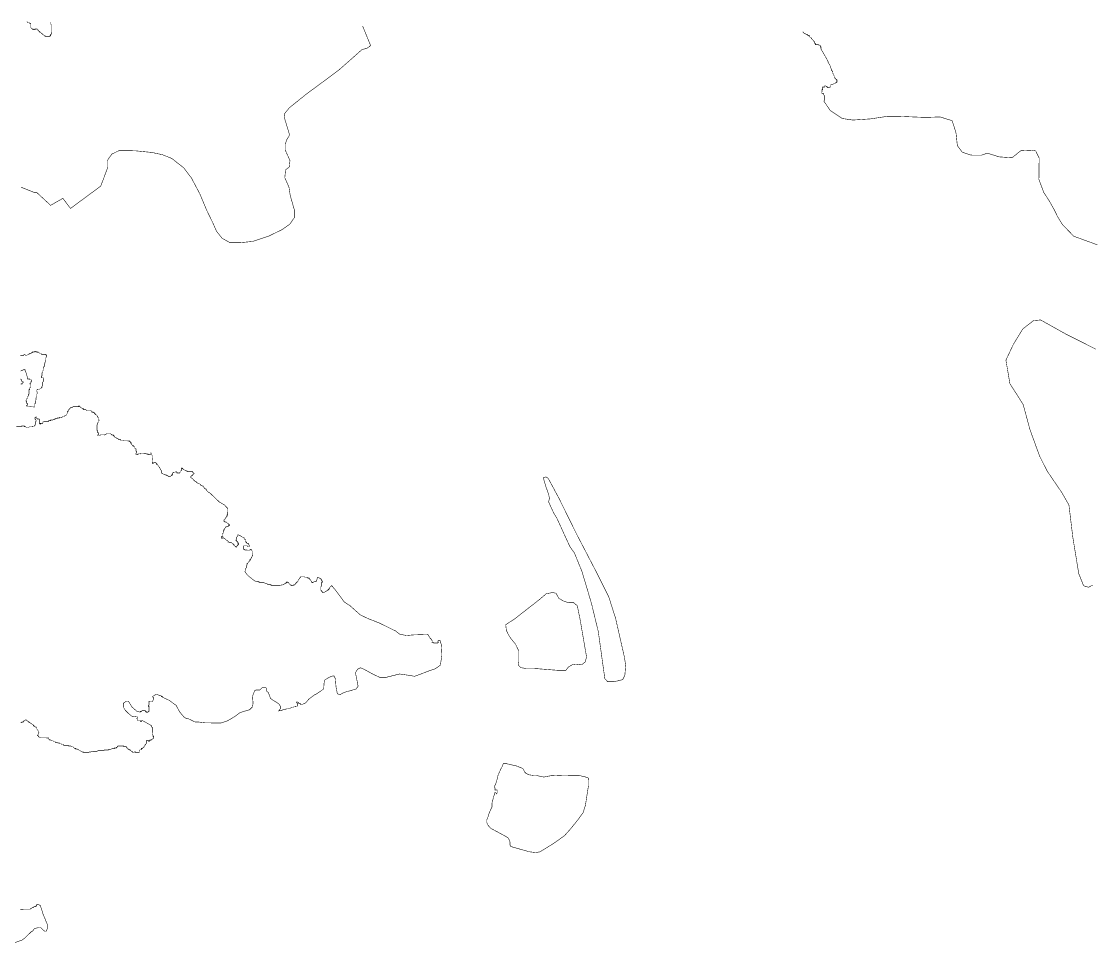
# Model space of a CAD drawing. Header units: metres. Extents: x 264643 to 276801, y 2090546 to 2143845.
# Drawn here: x 270796 to 276801, y 2138615 to 2143766 of the extents above; entities that cross this region are included whole.
import ezdxf

# ---------------------------------------------------------------- set-up
doc = ezdxf.new("R2010")
doc.units = ezdxf.units.M
doc.layers.add('HAZARDS LINE', color=1, linetype='Continuous')

msp = doc.modelspace()

# ---------------------------------------------------------------- linework, layer by layer
at = {"layer": 'HAZARDS LINE', "lineweight": 0, "const_width": 2.98}
for points in [[(270792.7, 2142841.7), (270844.2, 2142821.1), (270864, 2142812.9), (270879.9, 2142812.7), (270958.5, 2142740.1), (271026.6, 2142779), (271069.7, 2142722.7), (271238.4, 2142847.9), (271254.8, 2142891.4), (271275.4, 2142946.9), (271275.9, 2142986.7), (271280.1, 2142998.6), (271300.3, 2143026.1), (271340.4, 2143045.5), (271431.8, 2143044.4), (271523.2, 2143035.2), (271582.7, 2143022.5), (271634.2, 2143002), (271701.1, 2142949.4), (271744.2, 2142893.1), (271790.8, 2142805), (271829.4, 2142713), (271864.3, 2142640.9), (271883.6, 2142596.9), (271914.9, 2142556.7), (271958.4, 2142532.3), (272014, 2142531.6), (272085.7, 2142538.6), (272177.6, 2142569.3), (272249.7, 2142604.2), (272293.8, 2142635.4), (272318.2, 2142670.9), (272318.7, 2142714.7), (272295.9, 2142794.6), (272288.5, 2142842.4), (272265.3, 2142894.4), (272269.9, 2142938.1), (272290, 2142953.8), (272294.4, 2142989.5), (272267.3, 2143049.6), (272267.7, 2143081.4), (272276, 2143105.2), (272292.3, 2143132.8), (272265.5, 2143220.7), (272261.9, 2143248.6), (272290.2, 2143284), (272382.7, 2143358.4), (272567.4, 2143495.3), (272696.2, 2143609.1), (272724.1, 2143616.7), (272736.2, 2143624.5), (272744.2, 2143632.3), (272699.9, 2143740.3)], [(270959.7, 2143762.6), (270959.5, 2143750.7), (270963.4, 2143746.6), (270962.8, 2143694.9), (270958.8, 2143695), (270958.7, 2143687), (270954.7, 2143687.1), (270954.7, 2143683.1), (270926.8, 2143683.5), (270926.9, 2143687.4), (270922.9, 2143687.5), (270919, 2143691.5), (270915, 2143691.6), (270915, 2143695.5), (270911.1, 2143695.6), (270911.1, 2143699.6), (270907.1, 2143699.6), (270903.2, 2143703.6), (270899.3, 2143707.7), (270895.3, 2143707.7), (270895.4, 2143711.7), (270891.4, 2143711.8), (270891.4, 2143715.7), (270887.5, 2143715.8), (270887.5, 2143719.8), (270883.5, 2143719.8), (270883.6, 2143723.8), (270871.7, 2143723.9), (270871.6, 2143720), (270859.7, 2143720.1), (270859.7, 2143724.1), (270855.7, 2143724.1), (270851.8, 2143728.2), (270847.9, 2143732.2), (270848.2, 2143756.1), (270840.2, 2143756.2), (270840.3, 2143760.2), (270828.4, 2143760.3), (270828.4, 2143764.3), (270824.4, 2143764.3)], [(276799.7, 2142520), (276669, 2142567.5), (276606.2, 2142632), (276578.9, 2142676.1), (276559.5, 2142716.1), (276532.3, 2142764.2), (276501.1, 2142812.4), (276474.1, 2142884.3), (276475.7, 2143003.7), (276456.3, 2143043.7), (276436.5, 2143047.9), (276372.8, 2143044.8), (276324.5, 2143005.6), (276253, 2143010.5), (276185.6, 2143031.2), (276153.6, 2143019.7), (276094, 2143020.5), (276046.5, 2143037), (276019.1, 2143073.2), (276012, 2143140.9), (276000.6, 2143180.8), (275989, 2143212.8), (275921.7, 2143233.6), (275842.1, 2143230.6), (275698.9, 2143236.4), (275631.3, 2143237.3), (275535.6, 2143222.6), (275436.1, 2143215.9), (275376.5, 2143224.6), (275309.5, 2143269.3), (275274.3, 2143321.4), (275278.4, 2143329.3), (275278.7, 2143349.2), (275270.9, 2143361.3), (275270.9, 2143365.2), (275263, 2143365.3), (275263.2, 2143385.2), (275267.2, 2143385.2), (275267.4, 2143401.1), (275279.3, 2143400.9), (275279.4, 2143408.9), (275283.4, 2143408.9), (275283.4, 2143404.9), (275287.3, 2143404.8), (275291.3, 2143400.8), (275295.2, 2143400.7), (275295.2, 2143396.8), (275303.2, 2143396.7), (275307.2, 2143400.6), (275311.2, 2143400.5), (275311.3, 2143412.5), (275319.3, 2143412.4), (275319.3, 2143416.3), (275327.3, 2143416.2), (275331.3, 2143420.2), (275335.3, 2143420.1), (275339.3, 2143424.1), (275343.3, 2143424), (275343.3, 2143428), (275347.3, 2143427.9), (275347.5, 2143439.9), (275343.5, 2143439.9), (275343.5, 2143443.9), (275339.6, 2143443.9), (275339.6, 2143447.9), (275335.6, 2143448), (275335.7, 2143451.9), (275331.7, 2143452), (275331.9, 2143463.9), (275327.9, 2143468), (275328, 2143471.9), (275324.1, 2143476), (275324.2, 2143487.9), (275320.2, 2143488), (275320.3, 2143491.9), (275316.3, 2143492), (275316.4, 2143496), (275308.7, 2143519.9), (275297, 2143540), (275297.1, 2143544), (275281.5, 2143572), (275258.2, 2143612.1), (275258.3, 2143624), (275254.3, 2143624.1), (275254.4, 2143632), (275246.5, 2143632.1), (275246.5, 2143636.1), (275226.7, 2143636.4), (275226.8, 2143644.3), (275222.8, 2143644.4), (275222.9, 2143652.3), (275218.9, 2143652.4), (275219, 2143656.4), (275215, 2143660.4), (275207.2, 2143668.5), (275207.2, 2143672.4), (275203.3, 2143672.5), (275203.3, 2143676.5), (275199.3, 2143676.5), (275195.4, 2143680.5), (275195.4, 2143684.5), (275191.5, 2143684.6), (275191.5, 2143688.5), (275183.6, 2143688.6), (275183.6, 2143692.6), (275179.6, 2143692.7), (275163.8, 2143700.8), (275156, 2143708.9)], [(276775.4, 2140621.6), (276751.3, 2140608.9), (276723.6, 2140617.2), (276696.6, 2140685.2), (276663.4, 2140888.5), (276641.8, 2141067.8), (276602.9, 2141136), (276520.9, 2141256.4), (276478.2, 2141340.5), (276424.4, 2141488.4), (276386.5, 2141628.1), (276351.4, 2141684.3), (276312.4, 2141744.5), (276290.2, 2141876.1), (276331.1, 2141963.1), (276383.9, 2142049.9), (276444.2, 2142096.9), (276484, 2142100.4), (276622.2, 2142023), (276792.2, 2141937.3)], [(270791.5, 2141815.1), (270795.6, 2141819.1), (270799.5, 2141819), (270807.5, 2141822.9), (270815.5, 2141822.8), (270815.4, 2141818.8), (270819.4, 2141814.8), (270819.3, 2141810.8), (270827, 2141786.8), (270830.8, 2141774.8), (270830.7, 2141770.9), (270842.7, 2141770.7), (270842.6, 2141766.7), (270850.6, 2141766.6), (270850.4, 2141754.7), (270846.4, 2141754.7), (270846.3, 2141746.8), (270842.4, 2141746.8), (270842.3, 2141742.9), (270846.3, 2141742.8), (270846, 2141722.9), (270842.1, 2141723), (270841.9, 2141711), (270837.9, 2141711.1), (270837.6, 2141687.2), (270833.6, 2141683.3), (270833.5, 2141675.3), (270829.5, 2141675.4), (270829.4, 2141663.5), (270825.4, 2141663.5), (270825.3, 2141655.5), (270821.3, 2141651.6), (270821.2, 2141647.6), (270825.2, 2141647.6), (270825, 2141635.7), (270829, 2141635.6), (270828.9, 2141623.7), (270824.9, 2141623.7), (270824.8, 2141619.7), (270840.7, 2141619.5), (270852.6, 2141615.4), (270868.5, 2141615.2), (270868.7, 2141631.1), (270872.8, 2141635), (270872.9, 2141647), (270877, 2141654.9), (270877.1, 2141666.8), (270881.2, 2141674.7), (270881.4, 2141686.7), (270885.4, 2141690.6), (270885.5, 2141698.5), (270881.5, 2141698.6), (270881.7, 2141710.5), (270885.7, 2141710.5), (270885.7, 2141714.5), (270897.6, 2141714.3), (270901.7, 2141718.2), (270905.7, 2141718.2), (270905.7, 2141722.2), (270909.7, 2141722.1), (270909.8, 2141730.1), (270913.8, 2141734), (270914.1, 2141753.9), (270918.1, 2141757.8), (270918.3, 2141777.7), (270906.4, 2141777.9), (270906.5, 2141785.8), (270910.5, 2141789.7), (270910.7, 2141805.7), (270914.7, 2141805.6), (270914.9, 2141817.5), (270918.9, 2141821.5), (270919.1, 2141837.4), (270923.1, 2141841.3), (270923.3, 2141853.2), (270927.4, 2141861.1), (270927.4, 2141865.1), (270931.6, 2141877), (270931.7, 2141888.9), (270935.8, 2141896.8), (270935.9, 2141904.8), (270931.9, 2141904.8), (270932, 2141908.8), (270908.1, 2141909.1), (270904.2, 2141913.2), (270896.2, 2141913.3), (270896.3, 2141917.2), (270888.3, 2141917.3), (270888.4, 2141921.3), (270876.4, 2141921.5), (270876.5, 2141925.5), (270868.5, 2141925.6), (270868.5, 2141921.6), (270856.5, 2141921.7), (270856.5, 2141917.8), (270852.5, 2141917.8), (270848.5, 2141913.9), (270840.5, 2141914), (270840.5, 2141910), (270836.5, 2141910.1), (270836.4, 2141906.1), (270828.5, 2141906.2), (270824.5, 2141902.2), (270816.5, 2141902.3), (270816.6, 2141906.3), (270808.6, 2141906.4), (270808.6, 2141902.5), (270788.7, 2141902.7)], [(270790.6, 2141743.5), (270798.6, 2141743.4), (270798.6, 2141747.4), (270802.6, 2141747.4), (270802.6, 2141751.3), (270806.6, 2141751.3), (270806.7, 2141755.3), (270798.7, 2141755.4), (270798.8, 2141759.3), (270794.8, 2141763.4), (270794.9, 2141767.3), (270791, 2141771.4)], [(270790.3, 2139853.6), (270798.2, 2139853.5), (270798.3, 2139857.5), (270806.2, 2139857.4), (270806.3, 2139861.3), (270810.3, 2139861.3), (270810.3, 2139865.3), (270814.3, 2139865.2), (270818.3, 2139869.1), (270822.3, 2139869.1), (270822.3, 2139865.1), (270826.2, 2139865.1), (270830.2, 2139861), (270834.1, 2139861), (270838.1, 2139857), (270838, 2139853), (270842, 2139852.9), (270849.9, 2139848.8), (270853.8, 2139844.8), (270857.8, 2139840.8), (270861.7, 2139840.7), (270861.7, 2139836.8), (270865.7, 2139836.7), (270865.6, 2139832.7), (270873.5, 2139828.6), (270877.5, 2139828.6), (270877.4, 2139824.6), (270881.4, 2139824.6), (270881.3, 2139816.6), (270885.3, 2139816.6), (270885.2, 2139812.6), (270889.2, 2139808.6), (270889.1, 2139800.6), (270893, 2139800.5), (270892.9, 2139792.6), (270889, 2139792.6), (270888.9, 2139784.7), (270884.9, 2139784.7), (270884.8, 2139780.8), (270888.8, 2139780.7), (270888.8, 2139776.7), (270892.7, 2139776.7), (270892.7, 2139772.7), (270896.7, 2139772.6), (270900.6, 2139768.6), (270948.3, 2139768), (270948.2, 2139760.1), (270952.2, 2139760), (270952.1, 2139756), (270960.1, 2139755.9), (270964, 2139751.9), (270972, 2139751.8), (270975.9, 2139747.8), (270983.9, 2139747.7), (270983.8, 2139743.7), (270991.8, 2139743.6), (270999.7, 2139739.5), (271007.6, 2139739.4), (271007.6, 2139735.4), (271015.5, 2139735.3), (271023.4, 2139731.2), (271031.4, 2139731.1), (271031.3, 2139727.2), (271055.2, 2139726.9), (271059.1, 2139722.8), (271071.1, 2139722.7), (271075, 2139718.6), (271082.9, 2139718.5), (271086.9, 2139714.5), (271090.8, 2139710.5), (271098.8, 2139710.4), (271098.7, 2139706.4), (271106.7, 2139706.3), (271110.6, 2139702.3), (271114.6, 2139702.2), (271118.5, 2139698.2), (271122.5, 2139698.1), (271126.4, 2139694.1), (271130.4, 2139694.1), (271134.3, 2139690), (271142.2, 2139689.9), (271142.2, 2139686), (271170, 2139685.6), (271174.1, 2139689.5), (271182, 2139689.4), (271194, 2139693.2), (271217.9, 2139692.9), (271221.9, 2139696.9), (271253.7, 2139696.5), (271257.8, 2139700.4), (271281.6, 2139700.1), (271281.7, 2139704.1), (271289.6, 2139704), (271301.6, 2139707.8), (271313.5, 2139707.6), (271313.6, 2139711.6), (271325.5, 2139711.5), (271325.6, 2139715.4), (271329.6, 2139715.4), (271329.6, 2139719.4), (271333.6, 2139719.3), (271333.6, 2139723.3), (271365.5, 2139722.9), (271365.4, 2139718.9), (271381.3, 2139718.7), (271381.3, 2139714.7), (271385.2, 2139714.7), (271385.2, 2139710.7), (271389.2, 2139710.6), (271389.1, 2139706.7), (271393.1, 2139706.6), (271393, 2139702.6), (271401, 2139702.5), (271400.9, 2139698.6), (271404.9, 2139698.5), (271408.8, 2139694.5), (271412.8, 2139694.4), (271412.8, 2139690.4), (271416.8, 2139690.4), (271416.7, 2139686.4), (271424.7, 2139686.3), (271424.7, 2139690.3), (271432.7, 2139690.2), (271432.6, 2139686.2), (271452.5, 2139686), (271452.7, 2139697.9), (271456.6, 2139697.8), (271456.7, 2139701.8), (271464.6, 2139701.7), (271464.7, 2139709.7), (271472.7, 2139709.6), (271472.7, 2139713.5), (271476.7, 2139713.5), (271476.8, 2139717.5), (271480.7, 2139717.4), (271480.8, 2139721.4), (271484.8, 2139725.3), (271484.9, 2139729.3), (271488.9, 2139729.3), (271488.9, 2139733.2), (271492.9, 2139737.2), (271493.1, 2139753.1), (271505.1, 2139752.9), (271505, 2139748.9), (271509, 2139748.9), (271509, 2139752.9), (271513, 2139752.8), (271513.1, 2139756.8), (271521, 2139756.7), (271521.1, 2139760.7), (271525.1, 2139760.6), (271529.1, 2139764.6), (271533.1, 2139764.5), (271533.2, 2139776.4), (271529.2, 2139776.5), (271529.3, 2139784.4), (271525.4, 2139788.5), (271525.9, 2139828.3), (271521.9, 2139828.3), (271522.1, 2139836.3), (271470.7, 2139864.8), (271466.7, 2139864.8), (271466.7, 2139860.8), (271458.7, 2139860.9), (271458.8, 2139864.9), (271442.9, 2139865.1), (271443, 2139873.1), (271439, 2139877.1), (271443.1, 2139881), (271443.1, 2139885), (271411.3, 2139889.4), (271391.7, 2139905.6), (271372, 2139925.7), (271364.3, 2139941.7), (271364.5, 2139961.6), (271380.6, 2139973.4), (271392.5, 2139973.2), (271412, 2139941.1), (271439.5, 2139916.9), (271455.4, 2139912.7), (271459.4, 2139912.7), (271459.4, 2139916.6), (271467.4, 2139916.5), (271467.4, 2139920.5), (271487.3, 2139920.3), (271487.3, 2139916.3), (271491.2, 2139916.2), (271491.2, 2139912.3), (271495.2, 2139912.2), (271495.1, 2139908.2), (271499.1, 2139908.2), (271499.2, 2139912.2), (271503.1, 2139912.1), (271503.2, 2139916.1), (271507.2, 2139916), (271507.5, 2139943.9), (271503.5, 2139943.9), (271503.6, 2139947.9), (271507.6, 2139951.8), (271507.9, 2139971.7), (271527.8, 2139971.5), (271531.9, 2139983.4), (271532, 2139995.3), (271528.1, 2139995.3), (271528.1, 2139999.3), (271540.2, 2140007.1), (271548.2, 2140011), (271575.9, 2140002.7), (271575.8, 2139998.7), (271583.8, 2139998.6), (271583.8, 2139994.6), (271619.3, 2139978.3), (271658.8, 2139949.9), (271678.2, 2139913.8), (271701.7, 2139885.7), (271713.5, 2139877.6), (271721.5, 2139877.5), (271765, 2139857), (271784.9, 2139856.8), (271820.6, 2139852.3), (271908.1, 2139851.2), (271944.1, 2139862.7), (271984.2, 2139886.1), (272016.3, 2139909.5), (272040.3, 2139917.2), (272068.2, 2139924.8), (272084.3, 2139940.5), (272088.5, 2139960.3), (272085.1, 2140000.1), (272097.4, 2140031.8), (272105.4, 2140035.7), (272125.3, 2140035.4), (272137.4, 2140047.2), (272149.4, 2140051), (272161.3, 2140046.9), (272165, 2140027), (272172.9, 2140022.9), (272180.6, 2140002.9), (272184.4, 2139990.9), (272192.3, 2139982.9), (272219.9, 2139966.6), (272235.7, 2139954.5), (272239.5, 2139946.4), (272243.4, 2139934.5), (272231.2, 2139918.7), (272243.2, 2139922.5), (272251.2, 2139922.4), (272255.2, 2139926.3), (272263.1, 2139926.2), (272275.1, 2139930.1), (272283.1, 2139930), (272291.1, 2139933.8), (272295.1, 2139933.8), (272303.1, 2139937.7), (272311, 2139937.6), (272315.1, 2139941.5), (272323, 2139941.4), (272327, 2139945.3), (272335, 2139945.2), (272335.2, 2139961.1), (272331.3, 2139965.2), (272331.3, 2139969.1), (272335.3, 2139969.1), (272339.2, 2139965.1), (272343.2, 2139965), (272343.2, 2139961), (272351.1, 2139960.9), (272351.1, 2139957), (272355, 2139956.9), (272355, 2139952.9), (272359, 2139952.9), (272383, 2139964.5), (272399.1, 2139984.2), (272435.3, 2140011.6), (272439.3, 2140011.5), (272479.4, 2140038.9), (272483.5, 2140050.7), (272483.8, 2140070.6), (272488, 2140090.5), (272512.1, 2140106.1), (272532.1, 2140113.8), (272540, 2140113.7), (272547.8, 2140097.7), (272551.2, 2140053.9), (272558.7, 2140014), (272574.5, 2140009.8), (272594.6, 2140021.5), (272662.4, 2140040.5), (272674.6, 2140056.3), (272659.6, 2140132), (272671.8, 2140151.8), (272687.8, 2140159.5), (272707.6, 2140151.3), (272759, 2140122.8), (272794.6, 2140106.4), (272830.4, 2140106), (272906.2, 2140124.9), (272965.7, 2140116.2), (272989.6, 2140111.9), (273021.5, 2140123.4), (273061.5, 2140138.8), (273105.5, 2140154.2), (273133.6, 2140173.7), (273142.2, 2140229.3), (273139, 2140289), (273131.4, 2140313), (273123.4, 2140313.1), (273123.4, 2140309.1), (273119.4, 2140309.2), (273119.3, 2140305.2), (273123.3, 2140301.2), (273119.3, 2140301.2), (273119.2, 2140297.3), (273095.4, 2140297.6), (273095.4, 2140301.5), (273087.5, 2140301.6), (273087.6, 2140313.6), (273083.6, 2140313.6), (273083.7, 2140317.6), (273075.8, 2140325.7), (273064.2, 2140345.7), (272980.6, 2140342.8), (272944.7, 2140339.3), (272905.1, 2140347.7), (272885.4, 2140363.9), (272794.4, 2140408.8), (272731.1, 2140433.5), (272687.6, 2140454), (272628.6, 2140506.5), (272597, 2140526.8), (272573.6, 2140558.9), (272546.2, 2140595), (272526.6, 2140619.2), (272526.6, 2140615.2), (272522.6, 2140615.2), (272522.5, 2140611.3), (272518.6, 2140611.3), (272514.5, 2140603.4), (272514.4, 2140599.4), (272510.5, 2140599.5), (272510.4, 2140595.5), (272506.4, 2140595.6), (272506.4, 2140591.6), (272502.4, 2140591.6), (272494.3, 2140583.8), (272490.4, 2140583.8), (272486.3, 2140579.9), (272474.4, 2140580), (272474.5, 2140584), (272470.5, 2140584.1), (272470.6, 2140592), (272466.6, 2140592.1), (272466.9, 2140612), (272470.9, 2140615.9), (272471.1, 2140635.8), (272475.1, 2140635.7), (272475.2, 2140643.7), (272471.2, 2140643.8), (272471.3, 2140651.7), (272467.4, 2140651.8), (272467.4, 2140655.7), (272459.5, 2140659.8), (272447.6, 2140663.9), (272443.5, 2140648.1), (272443.4, 2140644.1), (272439.4, 2140640.2), (272431.4, 2140640.3), (272423.4, 2140636.4), (272419.4, 2140636.5), (272419.4, 2140632.5), (272419.4, 2140636.5), (272415.5, 2140636.5), (272415.5, 2140640.5), (272411.6, 2140644.5), (272407.7, 2140652.5), (272403.7, 2140652.6), (272403.8, 2140656.6), (272399.8, 2140656.6), (272399.9, 2140660.6), (272391.9, 2140660.7), (272391.9, 2140664.7), (272376, 2140664.9), (272372.1, 2140668.9), (272356.2, 2140669.1), (272352.2, 2140665.2), (272352.1, 2140661.2), (272348.1, 2140661.2), (272348.1, 2140657.3), (272340, 2140649.4), (272340, 2140645.4), (272335.9, 2140637.5), (272331.9, 2140637.6), (272331.9, 2140633.6), (272327.9, 2140633.6), (272327.8, 2140629.7), (272323.9, 2140629.7), (272323.8, 2140625.7), (272319.8, 2140625.8), (272319.8, 2140621.8), (272311.8, 2140621.9), (272311.8, 2140617.9), (272299.9, 2140618.1), (272299.9, 2140622.1), (272295.9, 2140622.1), (272292, 2140626.2), (272288.1, 2140630.2), (272288.1, 2140634.2), (272280.2, 2140634.3), (272280.2, 2140638.2), (272276.2, 2140638.3), (272276.2, 2140634.3), (272272.2, 2140634.4), (272272.2, 2140630.4), (272268.2, 2140630.4), (272256.1, 2140622.6), (272232.2, 2140619), (272188.5, 2140619.5), (272188.5, 2140623.5), (272168.6, 2140623.8), (272168.7, 2140627.7), (272160.7, 2140627.8), (272160.8, 2140631.8), (272152.8, 2140631.9), (272148.9, 2140635.9), (272121.1, 2140636.3), (272121.1, 2140640.3), (272109.2, 2140640.4), (272097.3, 2140644.6), (272081.5, 2140656.7), (272065.8, 2140668.8), (272054, 2140680.9), (272042.3, 2140697), (272046.4, 2140704.9), (272046.5, 2140712.8), (272050.5, 2140716.8), (272050.6, 2140728.7), (272054.7, 2140732.6), (272054.8, 2140740.6), (272058.7, 2140740.5), (272058.8, 2140744.5), (272062.8, 2140748.4), (272062.9, 2140752.4), (272066.9, 2140752.4), (272066.9, 2140756.4), (272070.9, 2140756.3), (272071, 2140764.3), (272075, 2140764.2), (272075, 2140768.2), (272079, 2140772.1), (272079.1, 2140776.1), (272083.1, 2140780), (272083.2, 2140784), (272087.2, 2140787.9), (272087.3, 2140791.9), (272083.3, 2140795.9), (272083.5, 2140811.8), (272079.6, 2140811.9), (272079.7, 2140819.9), (272071.7, 2140820), (272071.6, 2140816), (272043.8, 2140816.3), (272039.9, 2140820.4), (272035.9, 2140820.4), (272036.2, 2140840.3), (272056, 2140840), (272056, 2140836.1), (272067.9, 2140835.9), (272068, 2140839.9), (272064.1, 2140847.9), (272064.2, 2140851.9), (272060.2, 2140851.9), (272052.3, 2140856), (272052.3, 2140860), (272048.3, 2140860), (272048.4, 2140864), (272044.4, 2140864.1), (272044.6, 2140876), (272040.6, 2140876.1), (272040.7, 2140884), (272036.7, 2140884.1), (272032.8, 2140888.1), (272028.8, 2140888.1), (272017, 2140896.3), (272013, 2140896.3), (272009.1, 2140900.3), (272001.1, 2140900.4), (272001, 2140892.5), (271997, 2140888.6), (271996.9, 2140880.6), (271992.8, 2140872.7), (271992.8, 2140868.7), (271996.7, 2140868.7), (271996.7, 2140864.7), (272000.7, 2140864.6), (272000.6, 2140860.7), (272004.6, 2140860.6), (272004.5, 2140852.6), (272008.5, 2140852.6), (272008.4, 2140848.6), (272004.4, 2140848.7), (272004.4, 2140844.7), (271996.3, 2140836.8), (271996.3, 2140832.9), (271992.3, 2140832.9), (271992.4, 2140836.9), (271988.4, 2140836.9), (271984.4, 2140841), (271984.5, 2140844.9), (271980.5, 2140845), (271980.6, 2140849), (271976.6, 2140849), (271976.6, 2140853), (271972.7, 2140853.1), (271968.7, 2140857.1), (271956.8, 2140857.2), (271952.9, 2140861.3), (271948.9, 2140861.3), (271949, 2140865.3), (271945, 2140869.3), (271941.1, 2140869.4), (271937.1, 2140873.4), (271933.2, 2140877.4), (271929.3, 2140881.5), (271925.3, 2140881.5), (271921.4, 2140885.5), (271921.4, 2140889.5), (271917.4, 2140889.6), (271917.3, 2140881.6), (271913.4, 2140881.7), (271913.5, 2140893.6), (271917.5, 2140893.5), (271917.7, 2140909.5), (271921.7, 2140909.4), (271921.9, 2140925.3), (271925.9, 2140925.3), (271926, 2140933.2), (271929.9, 2140933.2), (271930, 2140937.2), (271934, 2140941.1), (271934.1, 2140945.1), (271938, 2140945), (271942.1, 2140948.9), (271950, 2140948.8), (271950.1, 2140952.8), (271954.1, 2140952.8), (271958.1, 2140956.7), (271950.2, 2140960.8), (271950.2, 2140964.7), (271946.3, 2140964.8), (271938.4, 2140972.9), (271930.4, 2140973), (271930.5, 2140976.9), (271926.5, 2140977), (271926.6, 2140984.9), (271930.6, 2140984.9), (271930.6, 2140988.9), (271934.7, 2140992.8), (271934.7, 2140996.8), (271938.8, 2141000.7), (271942.8, 2141004.6), (271942.9, 2141012.6), (271946.9, 2141012.5), (271947.3, 2141048.3), (271927.7, 2141068.5), (271900, 2141084.8), (271845, 2141137.2), (271841, 2141137.2), (271837.1, 2141141.3), (271829.3, 2141149.3), (271825.4, 2141157.3), (271821.4, 2141157.4), (271817.5, 2141161.4), (271813.6, 2141165.4), (271813.6, 2141169.4), (271809.6, 2141169.5), (271809.7, 2141173.4), (271805.7, 2141173.5), (271797.8, 2141177.6), (271790, 2141185.6), (271782, 2141185.7), (271782, 2141189.7), (271778.1, 2141189.8), (271774.1, 2141193.8), (271770.2, 2141197.8), (271762.3, 2141201.9), (271758.4, 2141205.9), (271750.5, 2141214), (271746.6, 2141218), (271742.6, 2141218.1), (271738.7, 2141222.1), (271738.8, 2141226.1), (271742.8, 2141230), (271746.8, 2141230), (271746.8, 2141233.9), (271750.8, 2141233.9), (271750.8, 2141237.9), (271754.8, 2141237.8), (271754.9, 2141241.8), (271758.8, 2141241.7), (271758.9, 2141245.7), (271751, 2141249.8), (271751, 2141253.8), (271719.2, 2141254.2), (271719.3, 2141258.2), (271715.3, 2141258.2), (271711.4, 2141262.2), (271707.4, 2141262.3), (271699.5, 2141266.4), (271691.6, 2141274.4), (271691.6, 2141270.4), (271687.6, 2141270.5), (271687.5, 2141258.6), (271683.5, 2141258.6), (271683.4, 2141250.7), (271679.4, 2141250.7), (271679.3, 2141246.7), (271663.4, 2141246.9), (271663.5, 2141250.9), (271659.5, 2141251), (271659.6, 2141254.9), (271655.6, 2141255), (271655.5, 2141251), (271643.6, 2141251.2), (271643.5, 2141247.2), (271639.6, 2141247.2), (271639.5, 2141239.3), (271635.5, 2141239.3), (271635.4, 2141231.4), (271631.4, 2141231.4), (271627.4, 2141227.5), (271615.4, 2141227.7), (271611.5, 2141231.7), (271607.5, 2141231.7), (271603.6, 2141235.8), (271599.6, 2141235.8), (271591.7, 2141239.9), (271587.8, 2141239.9), (271583.8, 2141244), (271579.9, 2141244), (271575.9, 2141248.1), (271576.1, 2141260), (271572.2, 2141264), (271572.2, 2141268), (271568.3, 2141272), (271568.3, 2141276), (271564.4, 2141276.1), (271564.4, 2141280), (271560.5, 2141284.1), (271560.5, 2141288), (271556.5, 2141288.1), (271556.6, 2141292.1), (271552.6, 2141292.1), (271552.7, 2141296.1), (271548.7, 2141296.2), (271548.7, 2141300.1), (271544.8, 2141304.2), (271532.9, 2141304.3), (271532.8, 2141300.3), (271524.9, 2141300.4), (271524.9, 2141304.4), (271528.9, 2141304.4), (271529.2, 2141324.3), (271525.2, 2141324.3), (271525.4, 2141344.2), (271521.5, 2141348.2), (271521.6, 2141356.2), (271517.7, 2141360.2), (271517.6, 2141352.3), (271513.6, 2141348.3), (271501.6, 2141348.5), (271501.7, 2141352.5), (271493.7, 2141352.6), (271489.8, 2141356.6), (271462, 2141356.9), (271457.9, 2141353), (271446, 2141353.2), (271445.9, 2141349.2), (271434, 2141349.3), (271434.1, 2141357.3), (271438.1, 2141357.2), (271438.2, 2141369.2), (271434.3, 2141369.2), (271434.4, 2141381.2), (271430.4, 2141381.2), (271430.5, 2141385.2), (271426.5, 2141385.2), (271426.6, 2141393.2), (271422.6, 2141393.3), (271422.7, 2141397.2), (271418.7, 2141397.3), (271418.8, 2141401.3), (271414.8, 2141401.3), (271410.9, 2141405.3), (271410.9, 2141409.3), (271406.9, 2141409.4), (271407, 2141417.3), (271403.1, 2141417.4), (271403.1, 2141421.4), (271399.1, 2141421.4), (271399.2, 2141425.4), (271367.4, 2141425.8), (271363.4, 2141429.8), (271347.5, 2141430), (271347.6, 2141434), (271335.6, 2141434.2), (271335.7, 2141438.1), (271327.7, 2141438.2), (271327.8, 2141442.2), (271323.8, 2141442.3), (271319.9, 2141446.3), (271315.9, 2141446.3), (271316, 2141450.3), (271312, 2141450.4), (271312, 2141454.4), (271308.1, 2141454.4), (271308.1, 2141458.4), (271300.1, 2141458.5), (271300.2, 2141462.5), (271296.2, 2141462.5), (271292.3, 2141466.5), (271272.4, 2141466.8), (271268.4, 2141462.9), (271264.4, 2141462.9), (271260.4, 2141459), (271236.5, 2141459.3), (271232.5, 2141455.4), (271220.5, 2141455.5), (271220.6, 2141459.5), (271224.6, 2141459.5), (271224.7, 2141471.4), (271220.7, 2141471.4), (271220.9, 2141483.4), (271216.9, 2141483.4), (271217.3, 2141515.3), (271221.4, 2141519.2), (271221.5, 2141527.1), (271225.5, 2141531.1), (271225.6, 2141539), (271229.6, 2141539), (271229.6, 2141542.9), (271225.6, 2141543), (271225.8, 2141554.9), (271221.8, 2141555), (271221.9, 2141562.9), (271217.9, 2141563), (271218, 2141567), (271214.1, 2141571), (271210.1, 2141571), (271210.1, 2141575), (271206.2, 2141575.1), (271206.2, 2141579.1), (271202.2, 2141579.1), (271202.3, 2141583.1), (271194.3, 2141583.2), (271194.4, 2141587.2), (271186.4, 2141587.3), (271186.5, 2141591.2), (271182.6, 2141595.3), (271158.7, 2141595.6), (271154.8, 2141599.6), (271142.8, 2141599.8), (271142.9, 2141603.7), (271138.9, 2141603.8), (271139, 2141607.8), (271131, 2141607.9), (271131, 2141611.8), (271127.1, 2141611.9), (271123.1, 2141615.9), (271119.2, 2141616), (271119.2, 2141620), (271115.2, 2141620), (271115.2, 2141616), (271083.4, 2141616.4), (271079.3, 2141612.5), (271071.4, 2141612.6), (271071.3, 2141608.6), (271067.4, 2141608.7), (271063.3, 2141604.8), (271063.3, 2141600.8), (271059.3, 2141600.8), (271059.2, 2141596.9), (271055.2, 2141592.9), (271055.2, 2141588.9), (271051.2, 2141589), (271051, 2141577.1), (271047, 2141573.1), (271047, 2141569.2), (271043, 2141569.2), (271042.9, 2141565.2), (271035, 2141565.3), (271034.9, 2141561.4), (271023, 2141561.5), (271022.9, 2141557.5), (271007, 2141557.7), (271007, 2141553.8), (270995, 2141553.9), (270995, 2141549.9), (270983.1, 2141550.1), (270983, 2141546.1), (270975.1, 2141546.2), (270971, 2141542.3), (270959.1, 2141542.4), (270959, 2141538.5), (270947.1, 2141538.6), (270947.1, 2141534.6), (270923.2, 2141534.9), (270919.2, 2141531), (270915.2, 2141531.1), (270915.1, 2141523.1), (270903.2, 2141523.3), (270903.1, 2141519.3), (270899.1, 2141519.3), (270899.2, 2141523.3), (270895.2, 2141523.4), (270895.5, 2141547.2), (270883.6, 2141547.4), (270883.6, 2141551.4), (270879.6, 2141551.4), (270879.7, 2141559.4), (270875.8, 2141559.4), (270875.7, 2141555.4), (270871.7, 2141555.5), (270871.6, 2141547.5), (270875.6, 2141543.5), (270875.5, 2141539.5), (270879.5, 2141539.5), (270879.4, 2141535.5), (270875.5, 2141535.5), (270875.3, 2141519.6), (270871.2, 2141515.7), (270871.2, 2141511.7), (270867.2, 2141511.8), (270867.2, 2141507.8), (270859.2, 2141507.9), (270855.2, 2141504), (270839.3, 2141504.2), (270835.2, 2141500.2), (270823.3, 2141500.4), (270819.4, 2141504.4), (270811.4, 2141504.5), (270811.5, 2141508.5), (270795.6, 2141508.7), (270795.5, 2141504.7), (270767.7, 2141505.1)], [(270734.7, 2138616.9), (270798.6, 2138639.9), (270814.7, 2138651.7), (270830.8, 2138667.4), (270850.9, 2138687), (270858.9, 2138690.9), (270867.1, 2138702.7), (270891, 2138710.4), (270903, 2138710.2), (270922.6, 2138690.1), (270934.5, 2138689.9), (270942.8, 2138713.7), (270939, 2138729.7), (270915.9, 2138785.7), (270900.6, 2138833.6), (270888.7, 2138837.7), (270880.7, 2138837.8), (270880.7, 2138833.8), (270876.6, 2138829.9), (270876.6, 2138825.9), (270864.7, 2138826.1), (270864.6, 2138822.1), (270856.6, 2138822.2), (270852.6, 2138818.3), (270848.6, 2138818.3), (270848.6, 2138814.4), (270844.6, 2138814.4), (270844.6, 2138810.4), (270788.9, 2138811.2)]]:
    msp.add_lwpolyline(points, dxfattribs=at)
for points in [[(275271.3, 2143397.1), (275271.4, 2143401)], [(270810.6, 2141751.2), (270806.6, 2141751.3)], [(270922.3, 2141773.7), (270918.3, 2141773.7)], [(273738, 2141085.1), (273765.1, 2141025.1), (273784.5, 2140993), (273850.3, 2140848.9), (273858.1, 2140832.9), (273881.5, 2140800.8), (273924, 2140696.8), (273977.4, 2140517), (274015.1, 2140361.4), (274051.6, 2140098.3), (274067.3, 2140082.2), (274103.1, 2140081.7), (274150.9, 2140093.1), (274163.2, 2140116.8), (274167.9, 2140172.4), (274160.5, 2140220.3), (274111.6, 2140435.7), (274073.3, 2140555.6), (274011.3, 2140679.7), (274007.4, 2140687.7), (273894.8, 2140904), (273794, 2141108.3), (273735.7, 2141216.4), (273723.9, 2141224.5), (273707.9, 2141220.8), (273723.1, 2141168.8), (273738.5, 2141124.9), (273742.2, 2141104.9)], [(272005.2, 2140904.4), (272005.1, 2140900.4)], [(273513.7, 2140343.9), (273502, 2140368), (273498.5, 2140399.8), (273546.6, 2140431), (273687.3, 2140540.7), (273723.5, 2140572), (273759.4, 2140579.5), (273779.2, 2140575.3), (273794.7, 2140547.2), (273822.4, 2140531), (273850.1, 2140522.7), (273878, 2140522.3), (273897.7, 2140506.1), (273912.6, 2140434.3), (273949.7, 2140219), (273941.4, 2140191.2), (273921.3, 2140175.6), (273889.5, 2140180), (273869.6, 2140176.2), (273849.5, 2140164.6), (273833.4, 2140144.9), (273785.6, 2140145.5), (273666.4, 2140155), (273610.7, 2140155.7), (273582.9, 2140160), (273571.1, 2140172.1), (273567.5, 2140196), (273568.3, 2140259.7), (273552.8, 2140291.7), (273529.3, 2140319.9)], [(273504.5, 2139623.9), (273488.5, 2139624.1), (273484.6, 2139624.1), (273480.4, 2139612.3), (273468.2, 2139588.5), (273455.9, 2139560.8), (273451.7, 2139541), (273443.4, 2139513.3), (273439.3, 2139505.4), (273435.2, 2139497.4), (273435.2, 2139493.5), (273439.1, 2139489.4), (273438.9, 2139477.5), (273442.9, 2139477.5), (273446.9, 2139477.4), (273450.9, 2139477.4), (273450.8, 2139469.4), (273450.7, 2139465.4), (273450.7, 2139461.4), (273446.6, 2139457.5), (273446.6, 2139453.5), (273446.6, 2139457.5), (273442.7, 2139461.5), (273438.8, 2139465.6), (273430.5, 2139437.8), (273422.1, 2139406.1), (273421.8, 2139382.2), (273413.6, 2139366.4), (273405.4, 2139346.6), (273401.2, 2139330.8), (273397.2, 2139322.9), (273393, 2139311), (273392.8, 2139295.1), (273396.7, 2139287.1), (273400.6, 2139279.1), (273416.3, 2139262.9), (273499.3, 2139218.1), (273511.1, 2139210), (273518.9, 2139198), (273522.7, 2139186), (273522.5, 2139170.1), (273526.4, 2139162.1), (273629.4, 2139132.9), (273665.2, 2139128.4), (273689.1, 2139132.1), (273765.3, 2139178.9), (273825.5, 2139221.9), (273857.8, 2139257.3), (273902.3, 2139312.4), (273930.6, 2139351.8), (273943.1, 2139391.5), (273960.4, 2139502.7), (273960.9, 2139542.4), (273957, 2139546.5), (273941.1, 2139550.7), (273905.4, 2139559.1), (273817.9, 2139560.2), (273750.2, 2139557.1), (273730.3, 2139553.4), (273710.4, 2139549.6), (273670.7, 2139558.1), (273654.8, 2139558.3), (273627, 2139562.6), (273611.2, 2139570.8), (273603.3, 2139578.8), (273599.5, 2139586.9), (273599.5, 2139590.8), (273591.7, 2139598.9), (273579.8, 2139603), (273560, 2139611.2)]]:
    msp.add_lwpolyline(points, close=True, dxfattribs=at)

doc.saveas('drawing.dxf')
